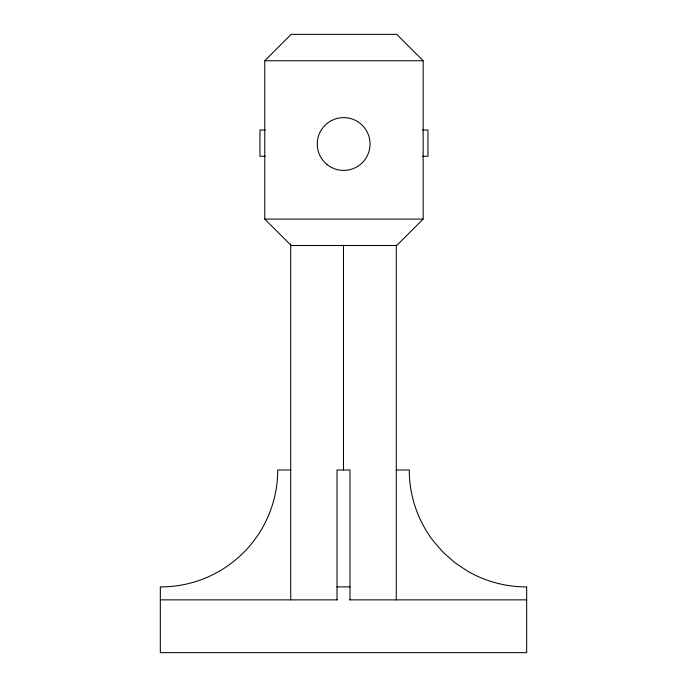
<?xml version="1.0" encoding="UTF-8"?>
<svg xmlns="http://www.w3.org/2000/svg" width="687" height="687" viewBox="0 0 687 687"><rect width="100%" height="100%" fill="white"/><g stroke="black" fill="none" stroke-linecap="round" stroke-linejoin="round"><path stroke-width="1.03" d="M264.787 60.739L291.176 34.35L396.751 34.35L423.149 60.739L423.149 219.101L396.751 245.499L291.176 245.499L264.787 219.101L264.787 60.739L423.149 60.739M265.294 130.015L259.944 130.015L259.944 156.258L265.294 156.258M422.608 130.015L427.958 130.015L427.958 156.258L422.608 156.258M264.787 219.101L423.149 219.101M290.713 470.011L277.728 470.011A116.867 116.867 0 0 1 160.861 586.878L160.329 586.878L160.329 652.65L526.671 652.65L526.671 586.878L526.139 586.878A116.867 116.867 0 0 1 467.71 571.223L455 562.73L443.501 552.649L433.42 541.15A116.867 116.867 0 0 1 409.272 470.011L396.287 470.011M337.008 586.878L349.992 586.878M160.329 599.863L337.197 599.863M349.726 599.863L526.671 599.863M396.287 245.053L396.287 599.863M349.992 599.863L349.992 470.011L337.008 470.011L337.008 599.863M343.5 245.053L343.5 470.011M290.713 243.979L290.713 599.863M327.072 164.545A26.389 26.389 0 0 0 369.726 148.091A26.389 26.389 0 0 0 334.148 119.383A26.389 26.389 0 0 0 327.072 164.545"/></g></svg>
